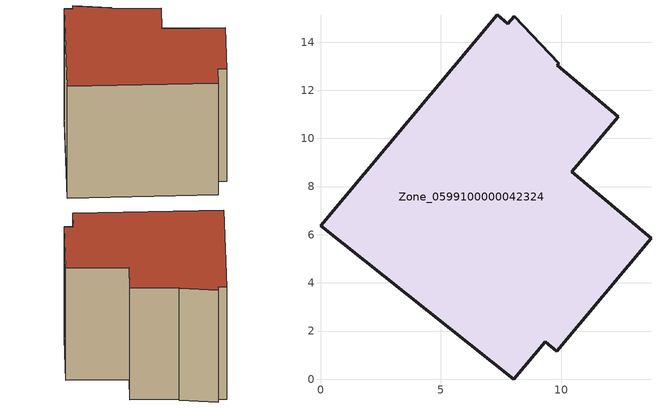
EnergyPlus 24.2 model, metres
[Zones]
Zone_0599100000042324
 floor ground (C_G): 9.88,13.12 9.82,13.05 12.36,10.91 10.44,8.61 13.72,5.85 9.81,1.17 9.33,1.57 8.03,0 0,6.37 7.33,15.14 7.78,14.76 8.05,15.08 z0
 wall outside (C_F): 10.44,8.61 12.36,10.91 9.82,13.05 9.88,13.12 8.05,15.08 7.78,14.76 7.33,15.14 0,6.37 8.03,0 9.33,1.57 9.81,1.17 13.72,5.85 10.44,8.61 z0:8.51
 roof outside (C_R): 12.36,10.91 9.82,13.05 9.88,13.12 8.05,15.08 7.78,14.76 7.33,15.14 0,6.37 8.03,0 9.33,1.57 9.81,1.17 13.72,5.85 10.44,8.61 z8.51
[BUILDING]
Pand.0599100000042324: North Axis=0; Terrain=City; Loads Convergence Tolerance Value=0.04; Temperature Convergence Tolerance Value=0.4; Solar Distribution=FullExterior; Maximum Number of Warmup Days=25; Minimum Number of Warmup Days=1
[Site:Location]
Rotterdam.The.Hague.AP_ZH_NLD Design_Conditions: Latitude=51.96; Longitude=4.45; Time Zone=1; Elevation=-4.5
[SITE:GROUNDTEMPERATURE:BUILDINGSURFACE]
18, 18, 18, 18, 18, 18, 18, 18, 18, 18, 18, 18
[MATERIAL] Thermal Absorptance=0.9; Solar Absorptance=0.7; Visible Absorptance=0.7
Name | Roughness | Thickness | Conductivity | Density | Specific Heat
G.TC.1946-1964 | MediumSmooth | 0.15 | 1 | 540 | 1210
F.TC.1946-1964 | Rough | 0.3 | 0.857143 | 1920 | 840
R.TC.1946-1964 | MediumRough | 0.2 | 0.235294 | 1500 | 1000
[CONSTRUCTION]
C_G: G.TC.1946-1964
C_F: F.TC.1946-1964
C_R: R.TC.1946-1964
[ZONE]
Zone_0599100000042324: Type=1; Multiplier=1; Ceiling Height=Autocalculate; Volume=Autocalculate; Floor Area=autocalculate; Part of Total Floor Area=Yes
[ZONEINFILTRATION:DESIGNFLOWRATE]
Infil_Zone_0599100000042324: Zone or ZoneList or Space or SpaceList=Zone_0599100000042324; Schedule=AlwaysOn; Design Flow Rate Calculation Method=Flow/Area; Flow Rate per Floor Area=0.003; Constant Term Coefficient=1; Temperature Term Coefficient=0; Velocity Term Coefficient=0; Velocity Squared Term Coefficient=0
[HVACTEMPLATE:ZONE:IDEALLOADSAIRSYSTEM]
Zone_0599100000042324: Maximum Heating Supply Air Temperature=50; Minimum Cooling Supply Air Temperature=13; Maximum Heating Supply Air Humidity Ratio=0.0156; Minimum Cooling Supply Air Humidity Ratio=0.0077; Heating Limit=NoLimit; Cooling Limit=NoLimit; Dehumidification Control Type=ConstantSensibleHeatRatio; Cooling Sensible Heat Ratio=0.7; Dehumidification Setpoint=60; Humidification Control Type=None; Humidification Setpoint=30; Outdoor Air Method=None; Outdoor Air Flow Rate per Person=0.00944; Outdoor Air Flow Rate per Zone Floor Area=0; Outdoor Air Flow Rate per Zone=0; Demand Controlled Ventilation Type=None; Outdoor Air Economizer Type=NoEconomizer; Heat Recovery Type=None; Sensible Heat Recovery Effectiveness=0.7; Latent Heat Recovery Effectiveness=0.65
[ZONECONTROL:THERMOSTAT]
ThermostatControl_Zone_0599100000042324: Zone or ZoneList=Zone_0599100000042324; Control Type Schedule=DualSetpointControlType; Control 1=Thermostat_Zone_0599100000042324; Temperature Difference Between Cutout And Setpoint=0
[THERMOSTATSETPOINT:DUALSETPOINT]
Thermostat_Zone_0599100000042324: Heating Setpoint Temperature Schedule=HeatingSetpoint_Zone_0599100000042324; Cooling Setpoint Temperature Schedule=CoolingSetpoint_Zone_0599100000042324
[SCHEDULE:COMPACT]
HeatingSetpoint_Zone_0599100000042324: Through: 12/31, For: AllDays, Until: 24:00, 21
CoolingSetpoint_Zone_0599100000042324: Through: 12/31, For: AllDays, Until: 24:00, 24
DualSetpointControlType: Through: 12/31, For: AllDays, Until: 24:00, 4
AlwaysOn: Through: 12/31, For: AllDays, Until: 24:00, 1
